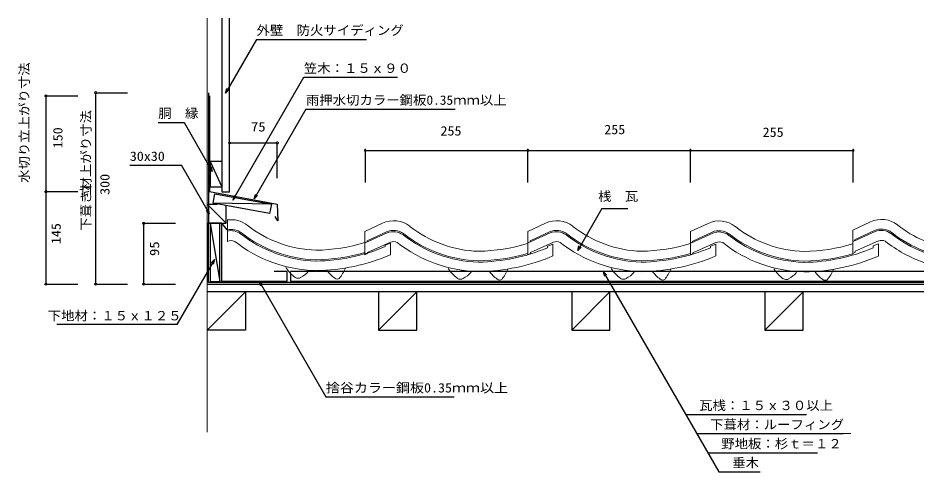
# Model space of a CAD drawing. Units: millimetres, scale not verified. Extents: x -713 to 707, y -356 to 356.
import ezdxf
from ezdxf.enums import TextEntityAlignment as Align

# ---------------------------------------------------------------- set-up
doc = ezdxf.new("R2010")
doc.units = ezdxf.units.MM
doc.header["$LTSCALE"] = 10
doc.linetypes.add('DASHED3', pattern=[4, 3, -1])
for name, color, linetype, lineweight in [('0-0_LAYER001', 4, 'Continuous', 18), ('0-2_LAYER004', 2, 'Continuous', 18), ('0-3_LAYER005', 2, 'Continuous', 18), ('0-4_LAYER006', 2, 'Continuous', 18), ('0-5_LAYER007', 3, 'Continuous', 18)]:
    doc.layers.add(name, color=color, linetype=linetype, lineweight=lineweight)
doc.layers.add('0-1_LAYER003', color=7, linetype='Continuous')
doc.styles.add('ＭＳ ゴシック', font='')
doc.styles.get('ＭＳ ゴシック').set_extended_font_data('MS Gothic')

msp = doc.modelspace()

# ---------------------------------------------------------------- linework, layer by layer
at = {"layer": '0-0_LAYER001', "color": 2}
for p, q in [((-672.12, 233.68), (-619.62, 233.68)), ((-669.62, 83.68), (-669.62, 233.68)), ((-381.9, 162.41), (-381.9, 144.91)), ((-381.9, 159.91), (-306.9, 159.91)), ((-306.9, 162.41), (-306.9, 104.87)), ((-169.21, 150.6), (-169.21, 98.1)), ((-169.21, 148.1), (86.07, 148.1)), ((86.07, 150.6), (86.07, 98.1)), ((86.07, 148.1), (341.07, 148.1)), ((341.07, 150.6), (341.07, 98.1)), ((341.07, 148.1), (596.07, 148.1)), ((596.07, 150.6), (596.07, 98.1)), ((-672.12, 83.68), (-619.62, 83.68)), ((-669.62, -61.32), (-669.62, 83.68)), ((-518.78, 34.03), (-466.28, 34.03)), ((-516.28, -61.32), (-516.28, 34.03)), ((-412.1, 34.03), (-397.1, -57.07)), ((-394.57, 34.03), (-386.23, 23.54)), ((204.24, -41.6), (385.48, -355.51)), ((-672.12, -61.32), (-619.62, -61.32)), ((-518.78, -61.32), (-466.28, -61.32)), ((333.55, -265.57), (522.72, -265.57)), ((350.86, -295.55), (592.26, -295.55)), ((368.24, -325.65), (539.91, -325.65)), ((385.48, -355.51), (450.31, -355.51))]:
    msp.add_line(p, q, dxfattribs=at)
at = {"layer": '0-0_LAYER001'}
for p, q in [((-134.41, 19.06), (-169.06, 3.45)), ((-165.94, 6.57), (-135.66, 20.62)), ((121.16, 19.06), (86.51, 3.45)), ((89.63, 6.57), (119.91, 20.62)), ((376.05, 18.66), (341.4, 3.05)), ((344.52, 6.18), (374.8, 20.22)), ((630.68, 21.1), (596.03, 5.49)), ((599.16, 8.61), (629.44, 22.66)), ((-385.59, 5.3), (-384.23, 5.91)), ((-166.2, 4.86), (-169.56, 3.53)), ((-169.43, -11.66), (-169.43, 4)), ((-166.2, 6.35), (-166.2, 4.86)), ((-165.67, -11.88), (-129.48, 4.27)), ((-137.82, -0.18), (-129.43, 2.97)), ((-129.43, -15.34), (-129.43, 2.97)), ((89.38, 4.86), (86.02, 3.53)), ((89.38, 6.35), (89.38, 4.86)), ((89.9, -11.88), (126.09, 4.27)), ((116.94, -1.82), (125.32, 1.33)), ((125.32, -16.98), (125.32, 1.33)), ((344.27, 4.46), (340.9, 3.14)), ((340.9, -13.29), (340.9, 2.36)), ((344.27, 5.95), (344.27, 4.46)), ((344.79, -12.28), (380.98, 3.88)), ((372.51, -1.82), (380.9, 1.33)), ((380.9, -16.98), (380.9, 1.33)), ((598.9, 6.9), (595.54, 5.57)), ((598.9, 8.39), (598.9, 6.9)), ((599.43, -9.84), (635.62, 6.31)), ((627.54, -1.21), (635.65, 1.91)), ((635.65, -16.82), (635.65, 1.91)), ((-165.67, -13.3), (-169.68, -15.19)), ((-165.67, -11.88), (-165.67, -13.3)), ((-137.82, -0.18), (-137.82, -2.6)), ((89.9, -13.3), (85.9, -15.19)), ((89.9, -11.88), (89.9, -13.3)), ((116.94, -1.82), (116.94, -4.24)), ((344.79, -13.7), (340.79, -15.58)), ((344.79, -12.28), (344.79, -13.7)), ((372.51, -1.82), (372.51, -4.24)), ((599.43, -11.26), (595.42, -13.15)), ((599.43, -9.84), (599.43, -11.26)), ((627.54, -1.53), (627.54, -4.34)), ((627.54, -2.15), (627.54, -4.34))]:
    msp.add_line(p, q, dxfattribs=at)
at = {"layer": '0-0_LAYER001', "color": 2}
for points in [[(-388.13, 238.1), (-339.56, 322.21), (-167.06, 322.21)], [(-376.55, 70.07), (-265.26, 262.84), (-118.26, 262.84)], [(-382.82, 243.4), (-388.13, 238.1), (-386.18, 245.34)], [(-343.25, 72.11), (-262, 212.84), (-28, 212.84)], [(-408.8, 115.43), (-453.11, 192.18), (-493.61, 192.18)], [(-410.74, 122.68), (-408.8, 115.43), (-414.1, 120.74)], [(-371.24, 75.38), (-376.55, 70.07), (-374.61, 77.32)], [(-337.95, 77.41), (-343.25, 72.11), (-341.31, 79.35)], [(164.19, -8.45), (202.01, 57.06), (242.51, 57.06)], [(169.49, -3.14), (164.19, -8.45), (166.13, -1.2)], [(-405.33, -22.61), (-464.17, -124.54), (-652.39, -124.54)], [(-410.63, -27.92), (-405.33, -22.61), (-407.27, -29.86)], [(206.18, -48.84), (204.24, -41.6), (209.54, -46.9)], [(-333.48, -63.96), (-335.42, -56.72), (-330.12, -62.02)], [(-335.42, -56.72), (-230.77, -237.98), (-29.77, -237.98)]]:
    msp.add_lwpolyline(points, dxfattribs=at)
at = {"layer": '0-0_LAYER001'}
for points in [[(-385.14, 39.03), (-385.14, 9.73), (-385.14, 5.41)], [(-169.68, -15.19), (-169.68, 21.38), (-141.97, 34.23)], [(85.9, -15.19), (85.9, 21.38), (113.6, 34.23)], [(340.79, -15.58), (340.79, 20.98), (368.49, 33.83)], [(595.42, -13.15), (595.42, 23.42), (623.12, 36.27)]]:
    msp.add_lwpolyline(points, dxfattribs=at)
at = {"layer": '0-0_LAYER001', "color": 2}
for centre in [(-669.62, 233.68), (-381.9, 159.91), (-306.9, 159.91), (-169.21, 148.1), (86.07, 148.1), (86.07, 148.1), (341.07, 148.1), (341.07, 148.1), (596.07, 148.1), (-669.62, 83.68), (-669.62, 83.68), (-516.28, 34.03), (-669.62, -61.32), (-516.28, -61.32)]:
    msp.add_circle(centre, 1.7, dxfattribs=at)
at = {"layer": '0-0_LAYER001'}
for centre, radius, start, end in [((-379.27, -0.96), 40.68, 51.53531, 98.82766), ((-241.03, 174.16), 182.38, 231.7756, 268.38173), ((-124.52, -2.6), 40.68, 51.53531, 115.27963), ((13.72, 172.52), 182.38, 231.7756, 268.38173), ((131.06, -2.6), 40.68, 51.53531, 115.27963), ((269.3, 172.52), 182.38, 231.7756, 268.38173), ((385.94, -3), 40.68, 51.53531, 115.27963), ((524.18, 172.12), 182.38, 231.7756, 268.38173), ((640.58, -0.56), 40.68, 51.53531, 115.27963), ((778.82, 174.56), 182.38, 231.7756, 246.80271), ((-379.62, -3.23), 27.73, 54.17618, 102.20569), ((-379.63, -3.73), 26.21, 54.56427, 102.77263), ((-241.03, 174.16), 199.38, 231.7756, 268.38173), ((-241.03, 174.16), 199.38, 231.7756, 268.38173), ((-241.03, 174.16), 197.38, 231.7756, 268.38173), ((-124.86, -4.87), 27.73, 54.17618, 112.93031), ((-124.88, -5.37), 26.21, 54.56427, 111.2666), ((13.72, 172.52), 199.38, 231.7756, 268.38173), ((13.72, 172.52), 199.38, 231.7756, 268.38173), ((13.72, 172.52), 197.38, 231.7756, 268.38173), ((130.71, -4.87), 27.73, 54.17618, 112.93031), ((130.7, -5.37), 26.21, 54.56427, 111.2666), ((269.3, 172.52), 199.38, 231.7756, 268.38173), ((269.3, 172.52), 199.38, 231.7756, 268.38173), ((269.3, 172.52), 197.38, 231.7756, 268.38173), ((385.6, -5.27), 27.73, 54.17618, 112.93031), ((385.58, -5.77), 26.21, 54.56427, 111.2666), ((524.18, 172.12), 199.38, 231.7756, 268.38173), ((524.18, 172.12), 199.38, 231.7756, 268.38173), ((524.18, 172.12), 197.38, 231.7756, 268.38173), ((640.23, -2.83), 27.73, 54.17618, 112.93031), ((640.22, -3.33), 26.21, 54.56427, 111.2666), ((778.82, 174.56), 199.38, 231.7756, 248.88057), ((778.82, 174.56), 199.38, 231.7756, 248.88057), ((778.82, 174.56), 197.38, 231.7756, 248.65616), ((-379.12, -6.19), 13.08, 65.55343, 117.42375), ((-241.03, 174.16), 214.38, 231.7756, 268.38173), ((-241.03, 174.16), 214.38, 231.7756, 268.38173), ((-250.58, 267.05), 275.28, 270.90795, 287.11988), ((-124.37, -7.83), 13.08, 65.55343, 112.8327), ((13.72, 172.52), 214.38, 231.7756, 268.38173), ((13.72, 172.52), 214.38, 231.7756, 268.38173), ((4.18, 265.41), 275.28, 270.90795, 287.11988), ((131.21, -7.83), 13.08, 65.55343, 112.8327), ((269.3, 172.52), 214.38, 231.7756, 268.38173), ((269.3, 172.52), 214.38, 231.7756, 268.38173), ((259.75, 265.41), 275.28, 270.90795, 287.11988), ((386.09, -8.23), 13.08, 65.55343, 112.8327), ((524.18, 172.12), 214.38, 231.7756, 268.38173), ((524.18, 172.12), 214.38, 231.7756, 268.38173), ((514.64, 265.01), 275.28, 270.90795, 287.11988), ((640.73, -5.79), 13.08, 65.55343, 112.8327), ((778.82, 174.56), 214.38, 231.7756, 250.42124), ((778.82, 174.56), 214.38, 231.7756, 250.42124), ((-250.58, 267.05), 290.28, 270.90795, 286.23334), ((-250.58, 267.05), 292.28, 270.90795, 292.69346), ((4.18, 265.41), 290.28, 270.90795, 286.23334), ((4.18, 265.41), 292.28, 270.90795, 292.69346), ((259.75, 265.41), 290.28, 270.90795, 286.23334), ((259.75, 265.41), 292.28, 270.90795, 292.69346), ((514.64, 265.01), 290.28, 270.90795, 286.23334), ((514.64, 265.01), 292.28, 270.90795, 292.69346), ((-250.58, 267.05), 307.28, 270.90795, 293.21983), ((4.18, 265.41), 307.28, 270.90795, 293.21983), ((259.75, 265.41), 307.28, 270.90795, 293.21983), ((514.64, 265.01), 307.28, 270.90795, 293.21983), ((-244.35, -3.04), 58.84, 213.2508, 234.31144), ((-290.73, -11.73), 44.13, 297.62161, 318.2313), ((-186.56, -9.34), 52.18, 215.53767, 234.46232), ((-264.42, -9.23), 69.67, 321.65733, 337.34946), ((10.4, -4.68), 58.84, 213.2508, 234.31144), ((68.19, -10.98), 52.18, 215.53767, 234.46232), ((-9.67, -10.86), 69.67, 321.65733, 337.34946), ((265.98, -4.68), 58.84, 213.2508, 234.31144), ((323.76, -10.98), 52.18, 215.53767, 234.46232), ((245.91, -10.86), 69.67, 321.65733, 337.34946), ((520.86, -5.08), 58.84, 213.2508, 234.31144), ((578.65, -11.38), 52.18, 215.53767, 234.46232), ((500.79, -11.26), 69.67, 321.65733, 337.34946), ((-274.23, -44.2), 7.95, 234.52014, 301.23766), ((-212.89, -47.05), 6.27, 234.10575, 303.29033), ((-19.47, -45.84), 7.95, 234.52014, 301.23766), ((-35.98, -13.37), 44.13, 297.62161, 318.2313), ((41.86, -48.69), 6.27, 234.10575, 303.29033), ((236.1, -45.84), 7.95, 234.52014, 301.23766), ((219.6, -13.37), 44.13, 297.62161, 318.2313), ((297.44, -48.69), 6.27, 234.10575, 303.29033), ((490.99, -46.23), 7.95, 234.52014, 301.23766), ((474.49, -13.76), 44.13, 297.62161, 318.2313), ((552.32, -49.08), 6.27, 234.10575, 303.29033)]:
    msp.add_arc(centre, radius, start, end, dxfattribs=at)
at = {"layer": '0-1_LAYER003'}
for p, q in [((-339.56, 322.21), (-167.06, 322.21)), ((-376.55, 70.07), (-265.26, 262.84)), ((-265.26, 262.84), (-118.26, 262.84)), ((-388.13, 238.1), (-386.18, 245.34)), ((-672.12, 233.68), (-619.62, 233.68)), ((-669.62, 233.68), (-669.62, -61.32)), ((-593.39, 238.68), (-541.69, 238.68)), ((-591.69, -61.32), (-591.69, 238.68)), ((-414.58, 238.68), (-414.58, 34.03)), ((-413.32, 233.68), (-413.32, 83.68)), ((-262, 212.84), (-28, 212.84)), ((-493.61, 192.18), (-453.11, 192.18)), ((-453.11, 192.18), (-408.8, 115.43)), ((-381.9, 159.91), (-306.9, 159.91)), ((-306.9, 104.87), (-306.9, 161.61)), ((-169.21, 150.6), (-169.21, 98.1)), ((-169.21, 148.1), (596.07, 148.1)), ((86.07, 98.1), (86.07, 150.6)), ((341.07, 146.4), (341.07, 150.6)), ((341.07, 98.1), (341.07, 148.1)), ((596.07, 98.1), (596.07, 149.8)), ((-411.9, 130.97), (-393.9, 90.97)), ((-538.12, 124.92), (-457.12, 124.92)), ((-413.27, 48.97), (-457.12, 124.92)), ((-672.12, 83.68), (-619.62, 83.68)), ((-343.25, 72.11), (-341.31, 79.35)), ((-414.58, 64.03), (-400.57, 64.03)), ((-316.18, 63.95), (-407.41, 65.41)), ((202.01, 57.06), (242.51, 57.06)), ((-413.27, 48.97), (-418.57, 54.27)), ((-413.27, 48.97), (-415.21, 56.21)), ((-517.98, 34.03), (-466.28, 34.03)), ((-516.28, -61.32), (-516.28, 34.03)), ((-412.1, 34.03), (-397.1, -57.07)), ((-394.57, 34.03), (-386.23, 23.54)), ((164.19, -8.45), (166.13, -1.2)), ((-405.33, -22.61), (-464.17, -124.54)), ((706.98, -41.44), (-286.06, -41.44)), ((204.24, -41.6), (206.18, -48.84)), ((204.24, -41.6), (209.54, -46.9)), ((204.24, -41.6), (385.48, -355.51)), ((-335.42, -56.72), (-333.48, -63.96)), ((-335.42, -56.72), (-330.12, -62.02)), ((-335.42, -56.72), (-230.77, -237.98)), ((-672.12, -61.32), (-619.62, -61.32)), ((-593.39, -61.32), (-541.69, -61.32)), ((-517.98, -61.32), (-466.28, -61.32)), ((-416.9, -61.32), (706.98, -61.32)), ((706.98, -73.32), (-416.9, -73.32)), ((-416.9, -133.32), (-356.9, -73.32)), ((-148.26, -133.32), (-88.26, -73.32)), ((154.74, -133.32), (214.74, -73.32)), ((457.74, -133.32), (517.74, -73.32)), ((-464.17, -124.54), (-652.39, -124.54)), ((-230.77, -237.98), (-29.77, -237.98)), ((333.55, -265.57), (522.72, -265.57)), ((350.86, -295.55), (580.36, -295.55)), ((368.24, -325.65), (539.91, -325.65)), ((385.48, -355.51), (450.31, -355.51))]:
    msp.add_line(p, q, dxfattribs=at)
for points in [[(-393.9, 355.51), (-393.9, 83.16), (-381.9, 83.16), (-381.9, 355.51)], [(-339.56, 322.21), (-388.13, 238.1), (-382.82, 243.4)], [(-262, 212.84), (-343.25, 72.11), (-337.95, 77.41)], [(-393.9, 130.97), (-411.9, 130.97), (-411.9, 90.97), (-393.9, 90.97)], [(-410.74, 122.68), (-408.8, 115.43), (-413.32, 119.95)], [(-413.32, 83.68), (-306.9, 64.19), (-306.11, 38.13), (-310.35, 44.76)], [(-374.79, 76.63), (-376.55, 70.07), (-371.24, 75.38)], [(-386.9, 34.03), (-416.9, 64.03), (-414.58, 64.03)], [(-394.57, 34.03), (-414.58, 34.03), (-386.9, 34.03), (-386.9, 61.53)], [(202.01, 57.06), (164.19, -8.45), (169.49, -3.14)], [(706.98, -58.82), (-414.58, -58.82), (-414.58, 34.03)], [(-394.57, 34.03), (-394.57, -56.44), (-291.34, -56.44), (-291.34, -41.44), (-311.88, -41.44)], [(-410.63, -27.92), (-405.33, -22.61), (-407.27, -29.86)], [(-286.06, -44.55), (-286.06, -56.44), (706.98, -56.44)], [(-356.9, -73.32), (-356.9, -133.32), (-416.9, -133.32)], [(-148.26, -73.32), (-148.26, -133.32), (-88.26, -133.32), (-88.26, -73.32)], [(154.74, -73.32), (154.74, -133.32), (214.74, -133.32), (214.74, -73.32)], [(457.74, -73.32), (457.74, -133.32), (517.74, -133.32), (517.74, -73.32)]]:
    msp.add_lwpolyline(points, dxfattribs=at)
for points in [[(-316.18, 63.95), (-318.88, 49.2), (-407.41, 65.41), (-404.71, 80.17)], [(-397.1, -57.07), (-397.1, 34.03), (-412.1, 34.03), (-412.1, -57.07)]]:
    msp.add_lwpolyline(points, close=True, dxfattribs=at)
at = {"layer": '0-2_LAYER004', "color": 3}
for p, q in [((-416.9, 277.64), (-416.9, 355.51)), ((-416.9, -139.08), (-416.9, -293.17))]:
    msp.add_line(p, q, dxfattribs=at)
at = {"layer": '0-2_LAYER004'}
for p, q in [((-393.9, 83.16), (-393.9, 355.51)), ((-381.9, 83.16), (-381.9, 355.51)), ((-416.9, 277.64), (-416.9, -139.08)), ((-411.9, 130.97), (-393.9, 90.97)), ((-381.9, 83.16), (-393.9, 83.16)), ((-316.18, 63.95), (-407.41, 65.41)), ((-306.9, 64.19), (-306.11, 38.13)), ((-412.1, 34.03), (-412.1, -57.07)), ((-397.1, -57.07), (-397.1, 34.03)), ((-394.57, -56.44), (-394.57, 34.03)), ((-286.06, -41.44), (-286.06, -56.44)), ((706.98, -41.44), (-286.06, -41.44)), ((-291.34, -56.44), (-394.57, -56.44)), ((-286.06, -56.44), (706.98, -56.44)), ((706.98, -61.32), (-416.9, -61.32)), ((-412.1, -57.07), (-397.1, -57.07)), ((-356.9, -73.32), (-416.9, -133.32)), ((-416.9, -73.32), (-391.26, -73.32)), ((706.98, -73.32), (-416.9, -73.32)), ((-88.26, -73.32), (-148.26, -133.32)), ((214.74, -73.32), (154.74, -133.32)), ((517.74, -73.32), (457.74, -133.32)), ((517.74, -73.32), (517.74, -133.32)), ((-391.26, -133.32), (-416.9, -133.32)), ((517.74, -133.32), (457.74, -133.32))]:
    msp.add_line(p, q, dxfattribs=at)
at = {"layer": '0-2_LAYER004', "linetype": 'DASHED3'}
for p, q in [((-414.58, -58.82), (-414.58, 238.68)), ((706.98, -58.82), (-414.58, -58.82))]:
    msp.add_line(p, q, dxfattribs=at)
at = {"layer": '0-2_LAYER004'}
for points in [[(-306.9, 64.19), (-413.32, 83.68), (-413.32, 233.68)], [(-291.34, -56.44), (-291.34, -41.44), (-311.88, -41.44)], [(457.74, -133.32), (457.74, -73.32), (517.74, -73.32)]]:
    msp.add_lwpolyline(points, dxfattribs=at)
for points in [[(-393.9, 90.97), (-393.9, 130.97), (-411.9, 130.97), (-411.9, 90.97)], [(-318.88, 49.2), (-316.18, 63.95), (-404.71, 80.17), (-407.41, 65.41)], [(-356.9, -133.32), (-356.9, -73.32), (-416.9, -73.32), (-416.9, -133.32)], [(-148.26, -133.32), (-148.26, -73.32), (-88.26, -73.32), (-88.26, -133.32)], [(154.74, -133.32), (154.74, -73.32), (214.74, -73.32), (214.74, -133.32)]]:
    msp.add_lwpolyline(points, close=True, dxfattribs=at)
at = {"layer": '0-3_LAYER005'}
msp.add_line((-306.11, 38.13), (-310.35, 44.76), dxfattribs=at)
at = {"layer": '0-4_LAYER006'}
for p, q in [((-594.19, 238.68), (-541.69, 238.68)), ((-591.69, -61.32), (-591.69, 238.68)), ((-416.9, 64.03), (-400.57, 64.03)), ((-594.19, -61.32), (-541.69, -61.32))]:
    msp.add_line(p, q, dxfattribs=at)
for points in [[(-413.27, 48.97), (-457.12, 124.92), (-538.12, 124.92)], [(-386.9, 61.53), (-386.9, 34.03), (-416.9, 34.03), (-416.9, 64.03), (-386.9, 34.03)], [(-415.21, 56.21), (-413.27, 48.97), (-418.57, 54.27)]]:
    msp.add_lwpolyline(points, dxfattribs=at)
for centre in [(-591.69, 238.68), (-591.69, -61.32)]:
    msp.add_circle(centre, 1.7, dxfattribs=at)
at = {"layer": '0-5_LAYER007'}
msp.add_line((-416.9, 355.51), (-416.9, -155.81), dxfattribs=at)

# ---------------------------------------------------------------- texts
at = {"layer": '0-0_LAYER001', "color": 7, "style": 'ＭＳ ゴシック'}
for s, width, p in [('外壁\u3000防火サイディング', 1.05, (-339.56, 324.71)), ('笠木：１５ｘ９０', 1.05, (-265.26, 265.34)), ('雨押水切カラー鋼板0.35ｍｍ以上', 1.05, (-262, 215.34)), ('胴\u3000縁', 1.05, (-493.61, 194.68)), ('75', 1.15, (-348.13, 173.52)), ('255', 1.1, (-50.98, 167.15)), ('255', 1.1, (205.84, 169.27)), ('255', 1.1, (454.17, 165.03)), ('桟\u3000瓦', 1.05, (196.13, 64.72)), ('下地材：１５ｘ１２５\u3000', 1.05, (-666.85, -122.49)), ('捨谷カラー鋼板0.35ｍｍ以上', 1.1, (-230.77, -235.48)), ('\u3000瓦桟：１５ｘ３０以上', 1.05, (333.55, -263.07)), ('\u3000下葺材：ルーフィング', 1.05, (350.86, -293.05)), ('\u3000野地板：杉ｔ＝１２', 1.05, (368.24, -323.15)), ('\u3000垂木', 1.05, (385.48, -353.01))]:
    msp.add_text(s, height=14.66, dxfattribs=dict(at, width=width)).set_placement(p, align=Align.BOTTOM_LEFT)
for s, width, p in [('150', 1.1, (-639.33, 151.54)), ('145', 1.1, (-642.08, 1.4)), ('95', 1.15, (-487.81, -17.2))]:
    msp.add_text(s, height=14.66, rotation=90, dxfattribs=dict(at, width=width)).set_placement(p, align=Align.BOTTOM_LEFT)
msp.add_text('立', height=14.66, rotation=90, dxfattribs=at).set_placement((-595.48, 76.78), align=Align.BOTTOM_LEFT)
at = {"layer": '0-1_LAYER003', "style": 'ＭＳ ゴシック', "width": 1.05}
msp.add_text('下葺き材上がり寸法', height=14.66, rotation=90, dxfattribs=at).set_placement((-595.25, 22.53), align=Align.BOTTOM_LEFT)
at = {"layer": '0-2_LAYER004', "color": 7, "style": 'ＭＳ ゴシック', "width": 1.05}
msp.add_text('水切り立上がり寸法', height=14.66, rotation=90, dxfattribs=at).set_placement((-691.98, 97.32), align=Align.BOTTOM_LEFT)
at = {"layer": '0-4_LAYER006', "color": 7, "style": 'ＭＳ ゴシック', "width": 1.1}
msp.add_text('30x30', height=14.66, dxfattribs=at).set_placement((-538.12, 127.42), align=Align.BOTTOM_LEFT)
msp.add_text('300', height=14.66, rotation=90, dxfattribs=at).set_placement((-565.64, 78.54), align=Align.BOTTOM_LEFT)

doc.saveas('drawing.dxf')
